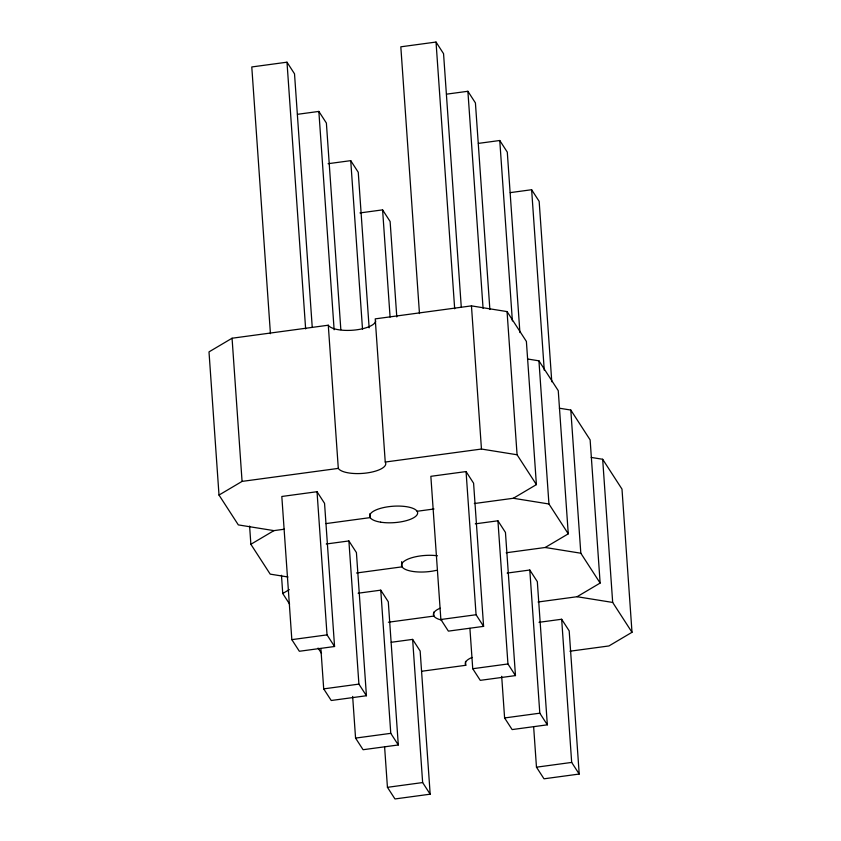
<?xml version="1.0" encoding="UTF-8"?>
<svg xmlns="http://www.w3.org/2000/svg" width="841" height="841" viewBox="0 0 841 841"><rect width="100%" height="100%" fill="white"/><g stroke="black" fill="none" stroke-linecap="round" stroke-linejoin="round"><path stroke-width="1.26" d="M375.727 320.989A24.053 8.231 -4 0 1 353.672 330.145A24.053 8.231 -4 0 1 328.284 325.215L232.063 338.229L208.999 351.885L219.007 495.055L238.329 524.9L273.935 530.629L284.342 529.22M219.007 495.055L242.071 481.399L338.303 468.395A24.053 8.231 -4 0 0 366.792 472.968A24.053 8.231 -4 0 0 385.241 462.045L481.462 449.041L517.078 454.771L536.4 484.616L513.336 498.271L474.324 503.538M288 576.989L270.192 574.13L250.87 544.285L273.935 530.629M289.64 604.164L282.744 593.504L289.336 589.604M506.187 552.768L545.199 547.491L568.264 533.835L558.256 390.666L538.934 360.821L527.486 358.981M538.061 601.998L577.073 596.721L600.138 583.065L590.13 439.896L570.808 410.051L559.36 408.211M591.223 457.43L602.671 459.27L621.993 489.115L632.001 632.295L608.937 645.951L569.935 651.218M312.253 327.475L294.518 73.819L286.991 62.192L251.785 66.954L270.434 333.688M461.288 307.333L443.554 53.677L436.027 42.05L400.821 46.812L419.47 313.546M297.483 114.313L318.855 111.422L326.382 123.049L340.836 329.64M446.518 94.16L467.89 91.28L475.417 102.907L489.872 309.488M328.095 163.701L350.729 160.652L358.255 172.279L369.136 327.864M478.392 143.391L499.764 140.5L507.291 152.126L519.906 332.563M359.959 212.931L382.592 209.872L390.119 221.498L396.794 316.952M510.256 192.621L531.628 189.73L539.155 201.356L551.78 381.793M536.4 484.616L526.392 341.435L507.06 311.59L471.454 305.872L375.223 318.876L385.241 462.045M317.025 491.712L281.819 496.474L291.827 639.644L299.354 651.27L334.56 646.508L324.552 503.339L317.025 491.712L327.033 634.881L334.56 646.508M466.061 471.57L430.855 476.321L440.863 619.502L448.39 631.128L483.596 626.366L473.588 483.197L466.061 471.57L476.069 614.739L483.596 626.366M325.951 523.596L370.166 517.614L369.893 513.714M417.104 511.275L434.009 508.984M326.255 544.001L348.889 540.942L356.416 552.569L366.434 695.738L331.228 700.5L323.701 688.874L320.873 648.516M475.291 523.848L497.925 520.789L505.452 532.427L515.47 675.596L480.264 680.348L472.737 668.721L469.909 628.374M356.521 572.994L402.04 566.845L401.672 561.641M358.129 593.22L380.763 590.161L388.29 601.788L398.298 744.968L363.091 749.72L355.564 738.093L352.652 696.443M507.165 573.078L529.798 570.019L537.325 581.646L547.333 724.826L512.127 729.578L504.6 717.951L501.688 676.301M388.395 622.224L433.903 616.075L433.63 612.164M291.827 639.644L327.033 634.881M440.863 619.502L476.069 614.739M391.254 642.282L412.626 639.391L420.153 651.018L430.171 794.188L394.965 798.95L387.438 787.323L384.61 746.976M539.028 622.308L561.662 619.249L569.189 630.876L579.207 774.046L544.001 778.808L536.474 767.181L533.646 726.834M421.562 671.276L465.777 665.294A24.053 8.231 -4 0 1 472.032 657.441M323.701 688.874L358.907 684.111L366.434 695.738M472.737 668.721L507.943 663.97L515.47 675.596M355.564 738.093L390.771 733.341L398.298 744.968M504.6 717.951L539.806 713.189L547.333 724.826M387.438 787.323L422.645 782.561L430.171 794.188M536.474 767.181L571.68 762.419L579.207 774.046M513.336 498.271L548.942 503.99L568.264 533.835M545.199 547.491L580.816 553.22L600.138 583.065M577.073 596.721L612.679 602.44L632.001 632.295M318.066 648.064L321.514 653.394M602.671 459.27L612.679 602.44M570.808 410.051L580.816 553.22M531.628 189.73L544.253 370.166M561.662 619.249L571.68 762.419M538.934 360.821L548.942 503.99M499.764 140.5L512.379 320.936M529.798 570.019L539.806 713.189M507.06 311.59L517.078 454.771M467.89 91.28L483.07 308.321M497.925 520.789L507.943 663.97M471.454 305.872L481.462 449.041M436.027 42.05L454.676 308.784M465.504 661.394L465.777 665.294M382.592 209.872L390.087 317.089M412.626 639.391L422.645 782.561M350.729 160.652L362.524 329.315M380.763 590.161L390.771 733.341M318.855 111.422L334.129 329.777M348.889 540.942L358.907 684.111M328.284 325.215L338.303 468.395M286.991 62.192L305.64 328.926M281.472 575.286L282.744 593.504M249.598 526.056L250.87 544.285M232.063 338.229L242.071 481.399M441.809 620.132A24.053 8.231 -4 0 1 440.169 608.211M436.426 570.335A24.053 8.231 -4 0 1 401.514 564.942A24.053 8.231 -4 0 1 437.488 555.785M380.595 522.166A24.053 8.231 -4 0 0 417.609 513.388A24.053 8.231 -4 0 0 382.718 507.775A24.053 8.231 -4 0 0 380.595 522.166"/></g></svg>
